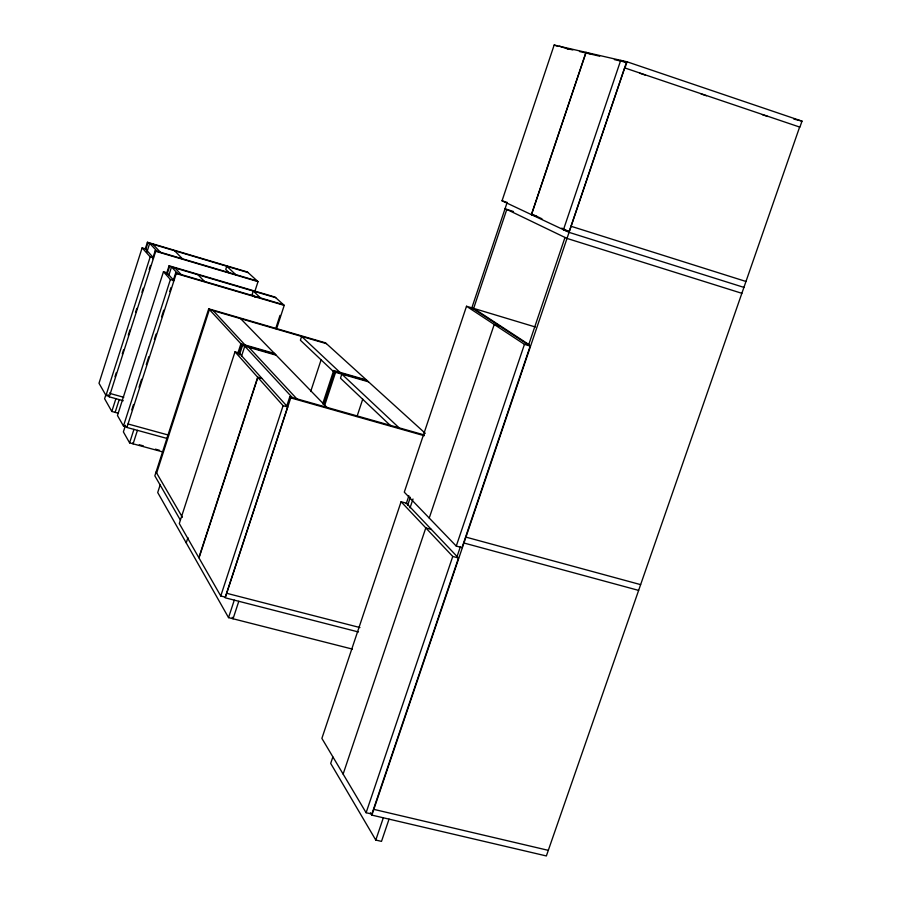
<?xml version="1.0" encoding="UTF-8"?>
<svg xmlns="http://www.w3.org/2000/svg" width="901" height="901" viewBox="0 0 901 901"><rect width="100%" height="100%" fill="white"/><g stroke="black" fill="none" stroke-linecap="round" stroke-linejoin="round"><path stroke-width="1.35" d="M142.121 247.854L150.197 256.898L153.53 257.877L145.376 248.822L142.121 247.854L98.997 383.252L105.991 395.46L109.314 396.384M145.275 248.924L147.404 242.245L247.415 271.989L258.024 281.619L254.994 290.967M145.759 249.464L147.888 242.774L147.404 242.245M146.829 252.314L149.701 243.315L157.056 251.266M105.8 394.976L104.606 398.715L111.814 411.453L117.828 413.108M105.991 395.46L150.197 256.898M114.99 376.708L116.274 372.687M122.266 353.924L123.55 349.903M128.257 335.161L129.969 329.8M135.522 312.377L136.806 308.356M141.941 292.273L143.225 288.252M149.217 269.478L150.501 265.457M152.641 258.756L155.209 250.715L257.371 281.022M123.257 400.72L109.246 396.834L155.715 251.278L155.209 250.715M111.814 411.453L115.891 398.681M115.137 412.365L119.214 399.605M163.464 271.742L170.402 279.513L173.916 280.538L166.91 272.755L163.464 271.742L117.468 415.519L123.471 426.004L126.985 426.973M166.516 273.746L169.073 265.772L275.064 297.071L284.22 305.371L276.382 329.406M167.057 274.354L169.613 266.369L169.073 265.772M168.757 275.627L171.539 266.933L177.621 273.51M123.471 426.004L170.402 279.513M125.509 425.272L123.381 431.894L129.609 442.875L162.619 451.874M131.794 409.842L133.506 404.526M139.036 387.239L141.592 379.265M146.277 364.646L148.834 356.672M154.375 339.395L156.076 334.08M161.617 316.803L163.745 310.158M169.703 291.552L170.987 287.554M173.116 280.909L175.672 272.935L283.488 304.707M175.672 272.935L176.247 273.555L126.917 427.457L167.361 438.539M129.609 442.875L133.934 429.383M137.436 430.34L133.111 443.833L132.605 442.954M425.272 433.313L325.554 342.864L208.717 308.818L154.837 475.829L180.403 520.147M156.639 473.059L209.392 309.55L326.421 343.653M160.288 484.535L157.709 492.52L228.539 617.624L352.404 649.103M235.003 351.829L179.288 523.537L198.851 557.708L257.675 377.215L235.003 351.829L239.114 353.012L261.988 378.443L257.675 377.215M237.887 353.113L240.916 343.777L274.478 353.462M238.675 353.992L241.716 344.644L275.334 354.33M239.463 354.87L242.504 345.5L208.717 308.818M241.524 356.21L244.79 346.164L292.296 397.544M186.225 542.886L187.937 537.627M257.866 377.429L199.008 557.989L220.756 595.978L225.295 597.149L287.644 406.959L262.18 378.657L257.866 377.429L283.094 405.675L287.644 406.959M276.1 327.378L280.008 315.373M220.756 595.978L283.094 405.675M286.709 406.182L289.773 396.834L424.382 434.992M289.773 396.834L290.753 397.893L225.216 597.802L358.463 631.984M228.539 617.624L234.283 600.134M238.799 601.294L233.055 618.773L232.21 617.275M310.687 391.53L321.173 359.612M322.671 403.93L333.674 370.525L366.482 379.985M323.684 404.628L334.62 371.426L367.484 380.886M324.608 405.585L335.577 372.327L333.674 370.525M356.999 416.51L362.743 399.154M401.091 501.733L321.882 738.381L366.11 812.725L371.854 814.065L458.496 557.989L406.407 503.197L401.091 501.733L452.752 556.446L458.496 557.989M466.515 306.25L404.29 492.171L456.255 546.074L461.999 547.628L530.193 346.074L471.842 307.849L466.515 306.25L524.45 344.351L530.193 346.074M743.911 287.385L569.06 232.357L502.037 200.799L554.16 45.05L627.04 61.797L802.003 121.128L799.908 127.142L624.708 67.902L371.876 815.112L546.355 855.95L799.626 127.064M406.227 503.727L408.896 495.753M471.707 308.266L506.959 203.018M407.68 505.258L410.349 497.262M473.329 309.325L506.801 209.426L513.469 211.521M410.045 507.826L413.007 498.996M332.852 756.975L330.69 763.406L375.785 840.059L381.495 841.376L389.041 819.133M343.123 774.083L425.801 527.907L431.41 529.495M429.236 518.052L494.221 324.473L499.841 326.185M531.477 214.72L586.067 52.438M366.11 812.725L452.752 556.446M456.255 546.074L524.45 344.351M456.83 557.201L460.434 546.58M528.549 345.184L564.995 237.459M569.173 231.636L626.432 62.394L620.676 60.446L563.418 229.823L569.173 231.636L561.751 228.133M624.945 67.969L627.04 61.797M375.785 840.059L383.33 817.793M567.495 48.71L572.822 49.949M579.489 51.492L584.817 52.731M587.486 53.35L599.638 56.177M614.381 59.601L626.432 62.394M373.825 809.368L548.304 850.341M793.837 119.09L802.003 121.128M226.703 593.297L359.938 627.558M463.947 543.01L638.629 590.392M139.306 444.779L143.327 445.871M155.377 449.16L159.398 450.252M465.941 537.12L640.634 584.636M128.032 423.977L168.476 435.082M123.741 397.285L110.305 393.546L109.854 392.791M290.753 397.893L424.225 435.712M242.504 345.5L276.19 355.208M335.577 372.327L368.486 381.81M169.613 266.369L275.762 297.702M176.247 273.555L284.22 305.371M155.715 251.278L258.024 281.619M147.888 242.774L248.034 272.553M535.408 327.007L473.644 308.39L528.797 344.464M537.019 216.465L531.376 214.675L585.954 52.404L591.597 54.308M741.861 293.309L567.011 238.427L505.089 208.593M502.037 200.799L507.364 202.488M571.11 226.286L745.972 281.472M639.834 73.24L645.161 75.042M701.113 93.963L706.44 95.765M762.392 114.686L767.72 116.488M559.498 46.176L568.813 49.318M554.16 45.05L558.158 46.401M533.212 214.675L541.963 218.797M235.702 274.591L226.782 266.234L225.734 269.455L229.687 273.206M260.626 297.972L253.249 291.057L252.145 294.481L254.893 297.093M339.902 372.316L301.632 336.422L300.382 340.218L333.539 371.629M399.075 427.817L341.828 374.118L340.477 378.206L390.437 425.565M174.591 250.715L182.452 258.801M197.938 274.726L204.448 281.416M240.646 318.661L326.872 407.342M152.956 244.284L160.378 252.257M174.997 267.957L181.135 274.546M248.901 347.347L296.823 398.828M213.21 310.665L245.016 344.959M370.435 812.702L371.876 815.112M156.053 472.056L182.419 517.309M107.951 394.582L109.246 396.834"/></g></svg>
